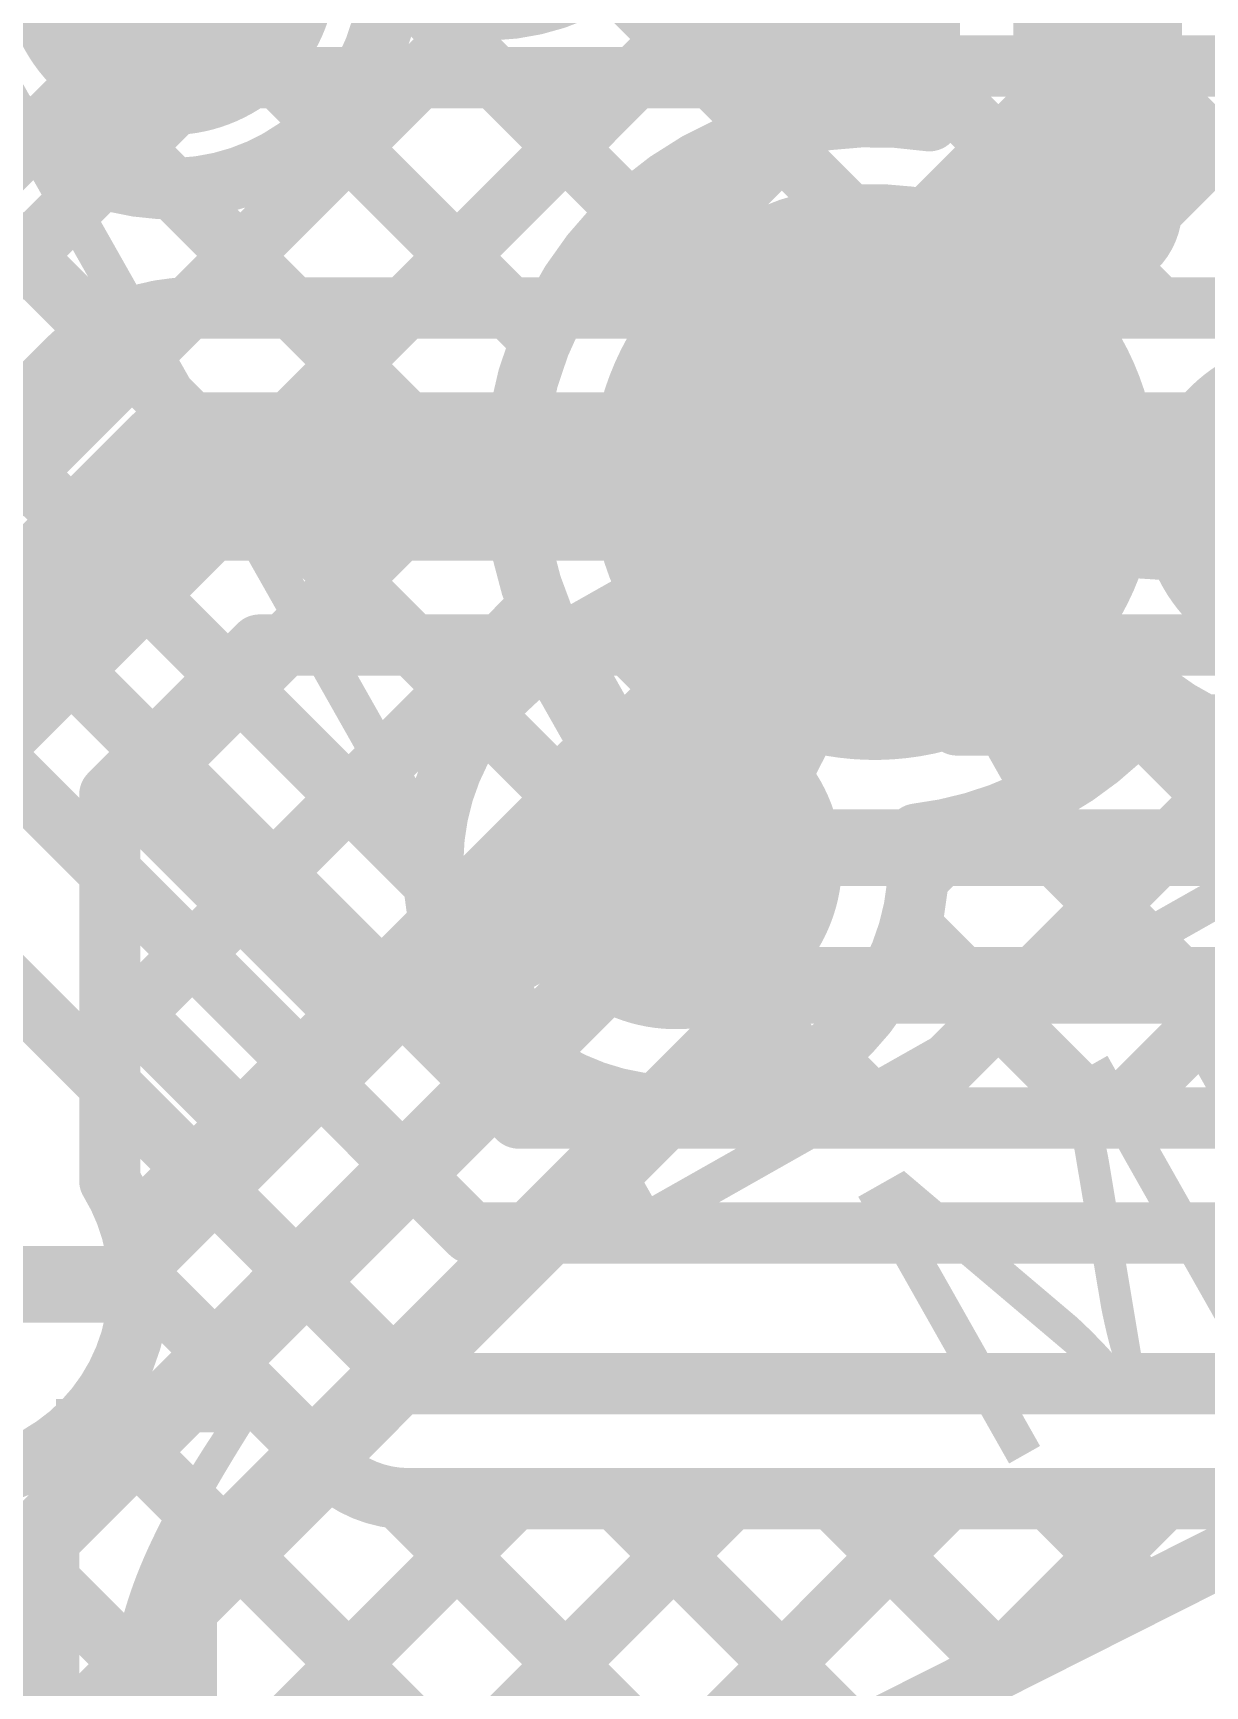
# Model space of a CAD drawing. Header units: millimetres. Extents: x -0.57 to 2.98, y -0.65 to 2.86.
# Drawn here: x 1.846 to 1.999, y -0.3574 to -0.1417 of the extents above; entities that cross this region are included whole.
import ezdxf

# ---------------------------------------------------------------- set-up
doc = ezdxf.new("R2010")
doc.units = ezdxf.units.MM
doc.header["$MEASUREMENT"] = 0
for name, color, linetype in [('BottomLayer', 5, 'Continuous'), ('BottomSolder', 6, 'Continuous'), ('Mechanical2', 216, 'Continuous'), ('PadHoleLayer', 156, 'Continuous'), ('TopLayer', 1, 'Continuous'), ('TopOverlay', 2, 'Continuous'), ('TopPaste', 8, 'Continuous'), ('TopSolder', 216, 'Continuous')]:
    doc.layers.add(name, color=color, linetype=linetype)
doc.styles.add('Arial', font='', dxfattribs={"height": 0.2})
doc.styles.get('Arial').set_extended_font_data('Arial')

# ---------------------------------------------------------------- blocks, each defined once
blk = doc.blocks.new('SPH8878LR5H_1_73')
at = {"layer": 'BottomSolder'}
h = blk.add_hatch(color=6, dxfattribs=at)
edge = h.paths.add_edge_path()
edge.add_arc((0, -0.04043), 0.004, 0, 360)
at = {"layer": 'PadHoleLayer'}
h = blk.add_hatch(color=156, dxfattribs=at)
edge = h.paths.add_edge_path()
edge.add_arc((0, -0.04043), 0.02018, 0, 360)
at = {"layer": 'TopLayer'}
for points in [[(-0.04567, 0.04992), (-0.0187, 0.04992), (-0.0187, 0.03095), (-0.04567, 0.03095)], [(0.0187, 0.04992), (0.04567, 0.04992), (0.04567, 0.03095), (0.0187, 0.03095)], [(-0.04567, 0.01913), (-0.0187, 0.01913), (-0.0187, -0.00146), (-0.04567, -0.00146)], [(0.0187, 0.01913), (0.04567, 0.01913), (0.04567, -0.00146), (0.0187, -0.00146)]]:
    blk.add_hatch(color=1, dxfattribs=at).paths.add_polyline_path(points)
h = blk.add_hatch(color=1, dxfattribs=at)
edge = h.paths.add_edge_path()
edge.add_arc((0, 0.02464), 0.00787, 0, 360)
h = blk.add_hatch(color=1, dxfattribs=at)
edge = h.paths.add_edge_path()
edge.add_arc((0, -0.04043), 0.03199, 0, 360)
at = {"layer": 'TopPaste'}
for points in [[(-0.04567, 0.04992), (-0.0187, 0.04992), (-0.0187, 0.03095), (-0.04567, 0.03095)], [(0.0187, 0.04992), (0.04567, 0.04992), (0.04567, 0.03095), (0.0187, 0.03095)], [(-0.04567, 0.01913), (-0.0187, 0.01913), (-0.0187, -0.00146), (-0.04567, -0.00146)], [(0.0187, 0.01913), (0.04567, 0.01913), (0.04567, -0.00146), (0.0187, -0.00146)]]:
    blk.add_hatch(color=8, dxfattribs=at).paths.add_polyline_path(points)
h = blk.add_hatch(color=8, dxfattribs=at)
edge = h.paths.add_edge_path()
edge.add_arc((0, 0.02464), 0.00787, 0, 360)
at = {"layer": 'TopSolder'}
for points in [[(-0.04967, 0.05392), (-0.0147, 0.05392), (-0.0147, 0.02695), (-0.04967, 0.02695)], [(0.0147, 0.05392), (0.04967, 0.05392), (0.04967, 0.02695), (0.0147, 0.02695)], [(-0.04967, 0.02313), (-0.0147, 0.02313), (-0.0147, -0.00546), (-0.04967, -0.00546)], [(0.0147, 0.02313), (0.04967, 0.02313), (0.04967, -0.00546), (0.0147, -0.00546)]]:
    blk.add_hatch(color=216, dxfattribs=at).paths.add_polyline_path(points)
h = blk.add_hatch(color=216, dxfattribs=at)
edge = h.paths.add_edge_path()
edge.add_arc((0, 0.02464), 0.01187, 0, 360)
h = blk.add_hatch(color=216, dxfattribs=at)
edge = h.paths.add_edge_path()
edge.add_arc((0, -0.04043), 0.03599, 0, 360)
at = {"layer": 'TopOverlay', "const_width": 0.005}
for points in [[(-0.054, 0.058), (0.054, 0.058)], [(-0.054, 0.058), (-0.054, -0.084)], [(0.054, 0.058), (0.054, -0.084)], [(-0.065, 0.046), (-0.065, 0.036)], [(-0.065, 0.046), (-0.06, 0.041)], [(-0.065, 0.036), (-0.06, 0.041)], [(-0.054, -0.084), (0.054, -0.084)]]:
    blk.add_lwpolyline(points, dxfattribs=at)
at = {"layer": 'TopOverlay', "const_width": 0.0025}
for points in [[(-0.05525, 0.058, 1), (-0.05275, 0.058, 1)], [(-0.05525, 0.058, 1), (-0.05275, 0.058, 1)], [(0.05275, 0.058, 1), (0.05525, 0.058, 1)], [(0.05275, 0.058, 1), (0.05525, 0.058, 1)], [(-0.06625, 0.046, 1), (-0.06375, 0.046, 1)], [(-0.06625, 0.046, 1), (-0.06375, 0.046, 1)], [(-0.06125, 0.041, 1), (-0.05875, 0.041, 1)], [(-0.06125, 0.041, 1), (-0.05875, 0.041, 1)], [(-0.06625, 0.036, 1), (-0.06375, 0.036, 1)], [(-0.06625, 0.036, 1), (-0.06375, 0.036, 1)], [(-0.05525, -0.084, 1), (-0.05275, -0.084, 1)], [(-0.05525, -0.084, 1), (-0.05275, -0.084, 1)], [(0.05275, -0.084, 1), (0.05525, -0.084, 1)], [(0.05275, -0.084, 1), (0.05525, -0.084, 1)]]:
    blk.add_lwpolyline(points, format="xyb", close=True, dxfattribs=at)
blk = doc.blocks.new('SPM0687LR5H_1_232')
at = {"layer": 'BottomSolder'}
h = blk.add_hatch(color=6, dxfattribs=at)
edge = h.paths.add_edge_path()
edge.add_arc((0, -0.03594), 0.004, 0, 360)
at = {"layer": 'PadHoleLayer'}
h = blk.add_hatch(color=156, dxfattribs=at)
edge = h.paths.add_edge_path()
edge.add_arc((0, -0.03594), 0.02018, 0, 360)
at = {"layer": 'TopLayer'}
h = blk.add_hatch(color=1, dxfattribs=at)
edge = h.paths.add_edge_path()
edge.add_arc((-0.0474, 0.06705), 0.01772, 0, 360)
h = blk.add_hatch(color=1, dxfattribs=at)
edge = h.paths.add_edge_path()
edge.add_arc((0, -0.03594), 0.03299, 0, 360)
h = blk.add_hatch(color=1, dxfattribs=at)
edge = h.paths.add_edge_path()
edge.add_arc((-0.0474, -0.06705), 0.01772, 0, 360)
h = blk.add_hatch(color=1, dxfattribs=at)
edge = h.paths.add_edge_path()
edge.add_arc((0.0474, -0.06705), 0.01772, 0, 360)
at = {"layer": 'TopPaste'}
h = blk.add_hatch(color=8, dxfattribs=at)
edge = h.paths.add_edge_path()
edge.add_arc((-0.0474, 0.06705), 0.01772, 0, 360)
h = blk.add_hatch(color=8, dxfattribs=at)
edge = h.paths.add_edge_path()
edge.add_arc((-0.0474, -0.06705), 0.01772, 0, 360)
h = blk.add_hatch(color=8, dxfattribs=at)
edge = h.paths.add_edge_path()
edge.add_arc((0.0474, -0.06705), 0.01772, 0, 360)
at = {"layer": 'TopSolder'}
h = blk.add_hatch(color=216, dxfattribs=at)
edge = h.paths.add_edge_path()
edge.add_arc((-0.0474, 0.06705), 0.02172, 0, 360)
h = blk.add_hatch(color=216, dxfattribs=at)
edge = h.paths.add_edge_path()
edge.add_arc((0, -0.03594), 0.03699, 0, 360)
h = blk.add_hatch(color=216, dxfattribs=at)
edge = h.paths.add_edge_path()
edge.add_arc((-0.0474, -0.06705), 0.02172, 0, 360)
h = blk.add_hatch(color=216, dxfattribs=at)
edge = h.paths.add_edge_path()
edge.add_arc((0.0474, -0.06705), 0.02172, 0, 360)
at = {"layer": 'TopOverlay', "const_width": 0.005}
for points in [[(-0.07402, 0.09591), (-0.07402, -0.10591)], [(-0.07402, -0.10591), (0.07402, -0.10591)]]:
    blk.add_lwpolyline(points, dxfattribs=at)
at = {"layer": 'TopOverlay', "const_width": 0.0025}
blk.add_lwpolyline([(-0.07527, -0.10591, 1), (-0.07277, -0.10591, 1)], format="xyb", close=True, dxfattribs=at)
blk.add_lwpolyline([(-0.07527, -0.10591, 1), (-0.07277, -0.10591, 1)], format="xyb", close=True, dxfattribs=at)

msp = doc.modelspace()

# ---------------------------------------------------------------- linework, layer by layer
at = {"layer": 'BottomLayer'}
for points, const_width in [([(1.794, -0.174), (1.844, -0.124)], 0.025), ([(1.92279, -0.17757), (1.95436, -0.146)], 0.008), ([(1.95074, -0.146), (1.974, -0.146)], 0.008), ([(1.95074, -0.146), (1.974, -0.146)], 0.008), ([(1.96141, -0.146), (1.99299, -0.17757)], 0.008), ([(1.96258, -0.16607), (1.98265, -0.146)], 0.008), ([(1.974, -0.146), (2.034, -0.146)], 0.008), ([(1.98075, -0.17618), (2.01093, -0.146)], 0.008), ([(1.9897, -0.146), (2.02127, -0.17757)], 0.008), ([(1.8175, -0.18373), (1.85373, -0.1475)], 0.008), ([(1.8175, -0.19801), (1.86801, -0.1475)], 0.008), ([(1.85373, -0.1475), (1.942, -0.1475)], 0.008), ([(1.86622, -0.17757), (1.8963, -0.1475)], 0.008), ([(1.87806, -0.1475), (1.90813, -0.17757)], 0.008), ([(1.89451, -0.17757), (1.92458, -0.1475)], 0.008), ([(1.90634, -0.1475), (1.93299, -0.17415)], 0.008), ([(1.93463, -0.1475), (1.95267, -0.16554)], 0.008), ([(1.85176, -0.14948), (1.87985, -0.17757)], 0.008), ([(1.83761, -0.16362), (1.85485, -0.18086)], 0.008), ([(1.94097, -0.17331), (1.95583, -0.19957)], 0.01), ([(1.86643, -0.17757), (1.92967, -0.17757)], 0.008), ([(1.98198, -0.17757), (2.03731, -0.17757)], 0.008), ([(1.81848, -0.2164), (1.85083, -0.18406)], 0.008), ([(1.95583, -0.19957), (1.98209, -0.18471)], 0.01), ([(1.834, -0.232), (1.86643, -0.19957)], 0.022), ([(1.86643, -0.19957), (1.95583, -0.19957)], 0.022), ([(1.95583, -0.19957), (2.04643, -0.19957)], 0.022), ([(1.92956, -0.21443), (1.95583, -0.19957)], 0.01), ([(1.95583, -0.19957), (1.97069, -0.22584)], 0.01), ([(1.856, -0.24111), (1.87554, -0.22157)], 0.008), ([(1.856, -0.24436), (1.87879, -0.22157)], 0.008), ([(1.856, -0.27265), (1.90707, -0.22157)], 0.008), ([(1.87554, -0.22157), (1.92967, -0.22157)], 0.008), ([(1.89557, -0.22157), (1.91818, -0.24419)], 0.008), ([(1.92385, -0.22157), (1.93448, -0.2322)], 0.008), ([(1.9815, -0.232), (1.99193, -0.22157)], 0.008), ([(1.98198, -0.22157), (2.04643, -0.22157)], 0.008), ([(1.98126, -0.22241), (1.99085, -0.232)], 0.008), ([(1.85886, -0.29807), (1.93244, -0.22449)], 0.008), ([(1.87141, -0.2257), (1.90404, -0.25833)], 0.008), ([(1.937, -0.232), (1.94503, -0.232)], 0.008), ([(1.96663, -0.232), (2.15635, -0.232)], 0.008), ([(1.85971, -0.30267), (1.92567, -0.2367)], 0.008), ([(1.856, -0.2915), (1.856, -0.24111)], 0.008), ([(1.85727, -0.23984), (1.8899, -0.27247)], 0.008), ([(1.847, -0.338), (1.937, -0.248)], 0.01), ([(1.937, -0.248), (2.16646, -0.248)], 0.01), ([(1.865, -0.34546), (1.94446, -0.266)], 0.01), ([(1.94446, -0.266), (2.16646, -0.266)], 0.01), ([(1.856, -0.26686), (1.87576, -0.28662)], 0.008), ([(1.834, -0.305), (1.85581, -0.305)], 0.01), ([(1.847, -0.447), (1.847, -0.338)], 0.01), ([(1.865, -0.45446), (1.865, -0.34546)], 0.01)]:
    msp.add_lwpolyline(points, dxfattribs=dict(at, const_width=const_width))
at = {"layer": 'BottomLayer', "const_width": 0.008}
for points in [[(1.95026, -0.146, -0.090048), (1.942, -0.1475)], [(1.939, -0.16983, -0.361163), (1.98198, -0.17757)], [(1.939, -0.16983, -0.361163), (1.98198, -0.17757)], [(1.92967, -0.17757, -0.089386), (1.939, -0.16983)], [(1.92967, -0.17757, -0.089386), (1.939, -0.16983)], [(1.85083, -0.18406, -0.199566), (1.86643, -0.17757)], [(1.85087, -0.18402, -0.198912), (1.86643, -0.17757)], [(1.94503, -0.232, -0.138378), (1.92967, -0.22157)], [(1.94503, -0.232, -0.138378), (1.92967, -0.22157)], [(1.98198, -0.22157, -0.089386), (1.97266, -0.22932)], [(1.98198, -0.22157, -0.089386), (1.97266, -0.22932)], [(1.97266, -0.22932, -0.048394), (1.96663, -0.232)], [(1.97266, -0.22932, -0.048394), (1.96663, -0.232)], [(1.92567, -0.2367, -0.199231), (1.937, -0.232)], [(1.92569, -0.23669, -0.198912), (1.937, -0.232)], [(1.856, -0.2915, -0.115467), (1.85971, -0.30267)]]:
    msp.add_lwpolyline(points, format="xyb", dxfattribs=at)
at = {"layer": 'BottomLayer'}
for points, const_width in [([(1.94826, -0.146, 1), (1.95226, -0.146, 1)], 0.004), ([(1.94874, -0.146, 1), (1.95274, -0.146, 1)], 0.004), ([(1.94874, -0.146, 1), (1.95274, -0.146, 1)], 0.004), ([(1.95236, -0.146, 1), (1.95636, -0.146, 1)], 0.004), ([(1.95941, -0.146, 1), (1.96341, -0.146, 1)], 0.004), ([(1.972, -0.146, 1), (1.976, -0.146, 1)], 0.004), ([(1.972, -0.146, 1), (1.976, -0.146, 1)], 0.004), ([(1.972, -0.146, 1), (1.976, -0.146, 1)], 0.004), ([(1.98065, -0.146, 1), (1.98465, -0.146, 1)], 0.004), ([(1.9877, -0.146, 1), (1.9917, -0.146, 1)], 0.004), ([(1.85173, -0.1475, 1), (1.85573, -0.1475, 1)], 0.004), ([(1.85173, -0.1475, 1), (1.85573, -0.1475, 1)], 0.004), ([(1.86601, -0.1475, 1), (1.87001, -0.1475, 1)], 0.004), ([(1.87606, -0.1475, 1), (1.88006, -0.1475, 1)], 0.004), ([(1.8943, -0.1475, 1), (1.8983, -0.1475, 1)], 0.004), ([(1.90434, -0.1475, 1), (1.90834, -0.1475, 1)], 0.004), ([(1.92258, -0.1475, 1), (1.92658, -0.1475, 1)], 0.004), ([(1.93263, -0.1475, 1), (1.93663, -0.1475, 1)], 0.004), ([(1.94, -0.1475, 1), (1.944, -0.1475, 1)], 0.004), ([(1.94, -0.1475, 1), (1.944, -0.1475, 1)], 0.004), ([(1.84976, -0.14948, 1), (1.85376, -0.14948, 1)], 0.004), ([(1.95067, -0.16554, 1), (1.95467, -0.16554, 1)], 0.004), ([(1.96058, -0.16607, 1), (1.96458, -0.16607, 1)], 0.004), ([(1.937, -0.16983, 1), (1.941, -0.16983, 1)], 0.004), ([(1.937, -0.16983, 1), (1.941, -0.16983, 1)], 0.004), ([(1.937, -0.16983, 1), (1.941, -0.16983, 1)], 0.004), ([(1.937, -0.16983, 1), (1.941, -0.16983, 1)], 0.004), ([(1.93099, -0.17415, 1), (1.93499, -0.17415, 1)], 0.004), ([(1.93847, -0.17331, 1), (1.94347, -0.17331, 1)], 0.005), ([(1.97875, -0.17618, 1), (1.98275, -0.17618, 1)], 0.004), ([(1.86422, -0.17757, 1), (1.86822, -0.17757, 1)], 0.004), ([(1.86443, -0.17757, 1), (1.86843, -0.17757, 1)], 0.004), ([(1.86443, -0.17757, 1), (1.86843, -0.17757, 1)], 0.004), ([(1.86443, -0.17757, 1), (1.86843, -0.17757, 1)], 0.004), ([(1.87785, -0.17757, 1), (1.88185, -0.17757, 1)], 0.004), ([(1.89251, -0.17757, 1), (1.89651, -0.17757, 1)], 0.004), ([(1.90613, -0.17757, 1), (1.91013, -0.17757, 1)], 0.004), ([(1.92079, -0.17757, 1), (1.92479, -0.17757, 1)], 0.004), ([(1.92767, -0.17757, 1), (1.93167, -0.17757, 1)], 0.004), ([(1.92767, -0.17757, 1), (1.93167, -0.17757, 1)], 0.004), ([(1.92767, -0.17757, 1), (1.93167, -0.17757, 1)], 0.004), ([(1.97998, -0.17757, 1), (1.98398, -0.17757, 1)], 0.004), ([(1.97998, -0.17757, 1), (1.98398, -0.17757, 1)], 0.004), ([(1.97998, -0.17757, 1), (1.98398, -0.17757, 1)], 0.004), ([(1.99099, -0.17757, 1), (1.99499, -0.17757, 1)], 0.004), ([(1.85285, -0.18086, 1), (1.85685, -0.18086, 1)], 0.004), ([(1.84883, -0.18406, 1), (1.85283, -0.18406, 1)], 0.004), ([(1.84883, -0.18406, 1), (1.85283, -0.18406, 1)], 0.004), ([(1.84887, -0.18402, 1), (1.85287, -0.18402, 1)], 0.004), ([(1.97959, -0.18471, 1), (1.98459, -0.18471, 1)], 0.005), ([(1.86093, -0.19957, 1), (1.87193, -0.19957, 1)], 0.011), ([(1.86093, -0.19957, 1), (1.87193, -0.19957, 1)], 0.011), ([(1.95033, -0.19957, 1), (1.96133, -0.19957, 1)], 0.011), ([(1.95033, -0.19957, 1), (1.96133, -0.19957, 1)], 0.011), ([(1.95333, -0.19957, 1), (1.95833, -0.19957, 1)], 0.005), ([(1.95333, -0.19957, 1), (1.95833, -0.19957, 1)], 0.005), ([(1.95333, -0.19957, 1), (1.95833, -0.19957, 1)], 0.005), ([(1.95333, -0.19957, 1), (1.95833, -0.19957, 1)], 0.005), ([(1.92706, -0.21443, 1), (1.93206, -0.21443, 1)], 0.005), ([(1.87354, -0.22157, 1), (1.87754, -0.22157, 1)], 0.004), ([(1.87354, -0.22157, 1), (1.87754, -0.22157, 1)], 0.004), ([(1.87679, -0.22157, 1), (1.88079, -0.22157, 1)], 0.004), ([(1.89357, -0.22157, 1), (1.89757, -0.22157, 1)], 0.004), ([(1.90507, -0.22157, 1), (1.90907, -0.22157, 1)], 0.004), ([(1.92185, -0.22157, 1), (1.92585, -0.22157, 1)], 0.004), ([(1.92767, -0.22157, 1), (1.93167, -0.22157, 1)], 0.004), ([(1.92767, -0.22157, 1), (1.93167, -0.22157, 1)], 0.004), ([(1.92767, -0.22157, 1), (1.93167, -0.22157, 1)], 0.004), ([(1.97998, -0.22157, 1), (1.98398, -0.22157, 1)], 0.004), ([(1.97998, -0.22157, 1), (1.98398, -0.22157, 1)], 0.004), ([(1.97998, -0.22157, 1), (1.98398, -0.22157, 1)], 0.004), ([(1.98993, -0.22157, 1), (1.99393, -0.22157, 1)], 0.004), ([(1.97926, -0.22241, 1), (1.98326, -0.22241, 1)], 0.004), ([(1.86941, -0.2257, 1), (1.87341, -0.2257, 1)], 0.004), ([(1.93044, -0.22449, 1), (1.93444, -0.22449, 1)], 0.004), ([(1.96819, -0.22584, 1), (1.97319, -0.22584, 1)], 0.005), ([(1.97066, -0.22932, 1), (1.97466, -0.22932, 1)], 0.004), ([(1.97066, -0.22932, 1), (1.97466, -0.22932, 1)], 0.004), ([(1.97066, -0.22932, 1), (1.97466, -0.22932, 1)], 0.004), ([(1.97066, -0.22932, 1), (1.97466, -0.22932, 1)], 0.004), ([(1.93248, -0.2322, 1), (1.93648, -0.2322, 1)], 0.004), ([(1.935, -0.232, 1), (1.939, -0.232, 1)], 0.004), ([(1.935, -0.232, 1), (1.939, -0.232, 1)], 0.004), ([(1.935, -0.232, 1), (1.939, -0.232, 1)], 0.004), ([(1.94303, -0.232, 1), (1.94703, -0.232, 1)], 0.004), ([(1.94303, -0.232, 1), (1.94703, -0.232, 1)], 0.004), ([(1.94303, -0.232, 1), (1.94703, -0.232, 1)], 0.004), ([(1.96463, -0.232, 1), (1.96863, -0.232, 1)], 0.004), ([(1.96463, -0.232, 1), (1.96863, -0.232, 1)], 0.004), ([(1.96463, -0.232, 1), (1.96863, -0.232, 1)], 0.004), ([(1.9795, -0.232, 1), (1.9835, -0.232, 1)], 0.004), ([(1.98885, -0.232, 1), (1.99285, -0.232, 1)], 0.004), ([(1.92367, -0.2367, 1), (1.92767, -0.2367, 1)], 0.004), ([(1.92367, -0.2367, 1), (1.92767, -0.2367, 1)], 0.004), ([(1.92369, -0.23669, 1), (1.92769, -0.23669, 1)], 0.004), ([(1.854, -0.24111, 1), (1.858, -0.24111, 1)], 0.004), ([(1.854, -0.24111, 1), (1.858, -0.24111, 1)], 0.004), ([(1.85527, -0.23984, 1), (1.85927, -0.23984, 1)], 0.004), ([(1.854, -0.24436, 1), (1.858, -0.24436, 1)], 0.004), ([(1.91618, -0.24419, 1), (1.92018, -0.24419, 1)], 0.004), ([(1.9345, -0.248, 1), (1.9395, -0.248, 1)], 0.005), ([(1.9345, -0.248, 1), (1.9395, -0.248, 1)], 0.005), ([(1.90204, -0.25833, 1), (1.90604, -0.25833, 1)], 0.004), ([(1.94196, -0.266, 1), (1.94696, -0.266, 1)], 0.005), ([(1.94196, -0.266, 1), (1.94696, -0.266, 1)], 0.005), ([(1.854, -0.26686, 1), (1.858, -0.26686, 1)], 0.004), ([(1.854, -0.27265, 1), (1.858, -0.27265, 1)], 0.004), ([(1.8879, -0.27247, 1), (1.8919, -0.27247, 1)], 0.004), ([(1.87376, -0.28662, 1), (1.87776, -0.28662, 1)], 0.004), ([(1.854, -0.2915, 1), (1.858, -0.2915, 1)], 0.004), ([(1.854, -0.2915, 1), (1.858, -0.2915, 1)], 0.004), ([(1.85686, -0.29807, 1), (1.86086, -0.29807, 1)], 0.004), ([(1.85771, -0.30267, 1), (1.86171, -0.30267, 1)], 0.004), ([(1.85771, -0.30267, 1), (1.86171, -0.30267, 1)], 0.004), ([(1.85331, -0.305, 1), (1.85831, -0.305, 1)], 0.005), ([(1.8445, -0.338, 1), (1.8495, -0.338, 1)], 0.005), ([(1.8445, -0.338, 1), (1.8495, -0.338, 1)], 0.005), ([(1.8625, -0.34546, 1), (1.8675, -0.34546, 1)], 0.005), ([(1.8625, -0.34546, 1), (1.8675, -0.34546, 1)], 0.005)]:
    msp.add_lwpolyline(points, format="xyb", close=True, dxfattribs=dict(at, const_width=const_width))
at = {"layer": 'Mechanical2', "const_width": 0.01}
msp.add_lwpolyline([(1.75783, 2.80917, -6.230382), (0.64896, 2.81029)], format="xyb", dxfattribs=at)
at = {"layer": 'TopLayer'}
for points, const_width in [([(1.67705, -0.051), (1.90937, -0.28331)], 0.008), ([(1.69671, -0.051), (1.89828, -0.25257)], 0.008), ([(1.72499, -0.051), (1.9047, -0.23071)], 0.008), ([(1.66084, -0.056), (1.90315, -0.29831)], 0.008), ([(1.985, -0.16469), (1.985, -0.066)], 0.022), ([(1.65268, -0.07569), (1.895, -0.318)], 0.008), ([(1.92099, -0.13386), (1.94184, -0.15471)], 0.008), ([(1.963, -0.15313), (1.963, -0.13524)], 0.008), ([(1.89602, -0.13717), (1.92392, -0.16507)], 0.008), ([(1.94693, -0.15343), (1.963, -0.13736)], 0.008), ([(1.83492, -0.20887), (1.90514, -0.13865)], 0.008), ([(1.84907, -0.22301), (1.93357, -0.13851)], 0.008), ([(1.95581, -0.1404), (1.963, -0.14759)], 0.008), ([(1.88415, -0.15359), (1.91234, -0.18178)], 0.008), ([(1.96734, -0.18235), (1.985, -0.16469)], 0.022), ([(1.82078, -0.19473), (1.85494, -0.16057)], 0.008), ([(1.93466, -0.16215), (1.95583, -0.19957)], 0.01), ([(1.86427, -0.16199), (1.90946, -0.20718)], 0.008), ([(1.96734, -0.19349), (1.96734, -0.18235)], 0.022), ([(1.96734, -0.19349), (1.97343, -0.19957)], 0.022), ([(1.86321, -0.23716), (1.90969, -0.19068)], 0.008), ([(1.92989, -0.24999), (1.95583, -0.19957)], 0.022), ([(1.95583, -0.19957), (1.97343, -0.19957)], 0.022), ([(1.97335, -0.20073), (2.0124, -0.2033)], 0.022), ([(1.98675, -0.28331), (2.07782, -0.19224)], 0.008), ([(1.91841, -0.22074), (1.95583, -0.19957)], 0.01), ([(1.95583, -0.19957), (1.977, -0.23699)], 0.01), ([(1.87735, -0.2513), (1.91203, -0.21661)], 0.008), ([(1.91624, -0.22586), (1.92989, -0.24999)], 0.01), ([(1.99033, -0.23148), (2.04216, -0.28331)], 0.008), ([(1.95847, -0.28331), (2.0072, -0.23459)], 0.008), ([(1.97363, -0.24306), (2.01388, -0.28331)], 0.008), ([(1.96154, -0.25196), (1.96875, -0.24476)], 0.008), ([(1.90576, -0.26363), (1.92989, -0.24999)], 0.01), ([(1.92989, -0.24999), (1.94354, -0.27411)], 0.01), ([(1.89149, -0.26544), (1.89915, -0.25779)], 0.008), ([(1.96051, -0.25824), (1.98559, -0.28331)], 0.008), ([(1.90563, -0.27958), (1.91029, -0.27492)], 0.008), ([(1.94916, -0.27517), (1.95731, -0.28331)], 0.008), ([(1.90937, -0.28331), (2.04447, -0.28331)], 0.008), ([(1.90315, -0.29831), (2.05069, -0.29831)], 0.008), ([(1.834, -0.305), (1.85581, -0.305)], 0.01), ([(1.85979, -0.30401), (1.88439, -0.3286)], 0.008), ([(1.8173, -0.36792), (1.8705, -0.31471)], 0.008), ([(1.895, -0.318), (2.05884, -0.318)], 0.008), ([(1.85395, -0.32138), (1.91597, -0.3834)], 0.008), ([(1.7692, -0.4443), (1.88465, -0.32885)], 0.008), ([(1.83508, -0.33079), (1.89716, -0.39287)], 0.008), ([(1.81552, -0.42627), (1.90878, -0.333)], 0.008), ([(1.86183, -0.40824), (1.93707, -0.333)], 0.008), ([(1.883, -0.4), (2.01604, -0.333)], 0.008), ([(1.89381, -0.33295), (1.93478, -0.37392)], 0.008), ([(1.895, -0.333), (2.01604, -0.333)], 0.008), ([(1.91393, -0.38442), (1.96535, -0.333)], 0.008), ([(1.92214, -0.333), (1.95359, -0.36445)], 0.008), ([(1.95042, -0.333), (1.9724, -0.35498)], 0.008), ([(1.97091, -0.35573), (1.99364, -0.333)], 0.008), ([(1.97871, -0.333), (1.99121, -0.3455)], 0.008)]:
    msp.add_lwpolyline(points, dxfattribs=dict(at, const_width=const_width))
at = {"layer": 'TopLayer', "const_width": 0.008}
for points in [[(1.878, -0.15827, -0.825656), (1.84144, -0.11533)], [(1.963, -0.13524, -0.523527), (1.92591, -0.12973)], [(1.91925, -0.13493, -0.247578), (1.89247, -0.13572)], [(1.89247, -0.13572, -0.247578), (1.878, -0.15827)], [(1.93269, -0.15867, -0.168593), (1.963, -0.15313)], [(1.91463, -0.22218, -0.410407), (1.93269, -0.15867)], [(1.94551, -0.27759, -1), (1.91427, -0.22238)], [(1.99297, -0.22837, -0.09943), (1.97897, -0.24047)], [(2.02802, -0.23091, -0.302337), (1.99297, -0.22837)], [(1.97897, -0.24047, -0.099429), (1.96138, -0.24624)], [(1.9616, -0.24999, -0.270289), (1.94551, -0.27759)], [(1.85981, -0.305, -0.433797), (1.83229, -0.33075)], [(1.895, -0.333, -0.198912), (1.88439, -0.32861)], [(1.895, -0.333, -0.198764), (1.8844, -0.32861)]]:
    msp.add_lwpolyline(points, format="xyb", dxfattribs=at)
at = {"layer": 'TopLayer'}
for points, const_width in [([(1.90314, -0.13865, 1), (1.90714, -0.13865, 1)], 0.004), ([(1.93157, -0.13851, 1), (1.93557, -0.13851, 1)], 0.004), ([(1.95381, -0.1404, 1), (1.95781, -0.1404, 1)], 0.004), ([(1.961, -0.14759, 1), (1.965, -0.14759, 1)], 0.004), ([(1.88215, -0.15359, 1), (1.88615, -0.15359, 1)], 0.004), ([(1.93984, -0.15471, 1), (1.94384, -0.15471, 1)], 0.004), ([(1.94493, -0.15343, 1), (1.94893, -0.15343, 1)], 0.004), ([(1.961, -0.15313, 1), (1.965, -0.15313, 1)], 0.004), ([(1.961, -0.15313, 1), (1.965, -0.15313, 1)], 0.004), ([(1.876, -0.15827, 1), (1.88, -0.15827, 1)], 0.004), ([(1.876, -0.15827, 1), (1.88, -0.15827, 1)], 0.004), ([(1.93069, -0.15867, 1), (1.93469, -0.15867, 1)], 0.004), ([(1.93069, -0.15867, 1), (1.93469, -0.15867, 1)], 0.004), ([(1.9795, -0.16469, 1), (1.9905, -0.16469, 1)], 0.011), ([(1.9795, -0.16469, 1), (1.9905, -0.16469, 1)], 0.011), ([(1.85294, -0.16057, 1), (1.85694, -0.16057, 1)], 0.004), ([(1.93216, -0.16215, 1), (1.93716, -0.16215, 1)], 0.005), ([(1.86227, -0.16199, 1), (1.86627, -0.16199, 1)], 0.004), ([(1.92192, -0.16507, 1), (1.92592, -0.16507, 1)], 0.004), ([(1.96184, -0.18235, 1), (1.97284, -0.18235, 1)], 0.011), ([(1.96184, -0.18235, 1), (1.97284, -0.18235, 1)], 0.011), ([(1.91034, -0.18178, 1), (1.91434, -0.18178, 1)], 0.004), ([(1.96184, -0.19349, 1), (1.97284, -0.19349, 1)], 0.011), ([(1.96184, -0.19349, 1), (1.97284, -0.19349, 1)], 0.011), ([(1.90769, -0.19068, 1), (1.91169, -0.19068, 1)], 0.004), ([(1.95033, -0.19957, 1), (1.96133, -0.19957, 1)], 0.011), ([(1.95033, -0.19957, 1), (1.96133, -0.19957, 1)], 0.011), ([(1.96785, -0.20073, 1), (1.97885, -0.20073, 1)], 0.011), ([(1.96793, -0.19957, 1), (1.97893, -0.19957, 1)], 0.011), ([(1.96793, -0.19957, 1), (1.97893, -0.19957, 1)], 0.011), ([(1.95333, -0.19957, 1), (1.95833, -0.19957, 1)], 0.005), ([(1.95333, -0.19957, 1), (1.95833, -0.19957, 1)], 0.005), ([(1.95333, -0.19957, 1), (1.95833, -0.19957, 1)], 0.005), ([(1.90746, -0.20718, 1), (1.91146, -0.20718, 1)], 0.004), ([(1.91003, -0.21661, 1), (1.91403, -0.21661, 1)], 0.004), ([(1.91591, -0.22074, 1), (1.92091, -0.22074, 1)], 0.005), ([(1.84707, -0.22301, 1), (1.85107, -0.22301, 1)], 0.004), ([(1.91227, -0.22238, 1), (1.91627, -0.22238, 1)], 0.004), ([(1.91263, -0.22218, 1), (1.91663, -0.22218, 1)], 0.004), ([(1.91374, -0.22586, 1), (1.91874, -0.22586, 1)], 0.005), ([(1.99097, -0.22837, 1), (1.99497, -0.22837, 1)], 0.004), ([(1.99097, -0.22837, 1), (1.99497, -0.22837, 1)], 0.004), ([(1.9027, -0.23071, 1), (1.9067, -0.23071, 1)], 0.004), ([(1.98833, -0.23148, 1), (1.99233, -0.23148, 1)], 0.004), ([(1.9745, -0.23699, 1), (1.9795, -0.23699, 1)], 0.005), ([(1.86121, -0.23716, 1), (1.86521, -0.23716, 1)], 0.004), ([(1.97697, -0.24047, 1), (1.98097, -0.24047, 1)], 0.004), ([(1.97697, -0.24047, 1), (1.98097, -0.24047, 1)], 0.004), ([(1.92439, -0.24999, 1), (1.93539, -0.24999, 1)], 0.011), ([(1.97163, -0.24306, 1), (1.97563, -0.24306, 1)], 0.004), ([(1.96675, -0.24476, 1), (1.97075, -0.24476, 1)], 0.004), ([(1.95938, -0.24624, 1), (1.96338, -0.24624, 1)], 0.004), ([(1.92739, -0.24999, 1), (1.93239, -0.24999, 1)], 0.005), ([(1.92739, -0.24999, 1), (1.93239, -0.24999, 1)], 0.005), ([(1.92739, -0.24999, 1), (1.93239, -0.24999, 1)], 0.005), ([(1.87535, -0.2513, 1), (1.87935, -0.2513, 1)], 0.004), ([(1.95954, -0.25196, 1), (1.96354, -0.25196, 1)], 0.004), ([(1.9596, -0.24999, 1), (1.9636, -0.24999, 1)], 0.004), ([(1.89628, -0.25257, 1), (1.90028, -0.25257, 1)], 0.004), ([(1.89715, -0.25779, 1), (1.90115, -0.25779, 1)], 0.004), ([(1.95851, -0.25824, 1), (1.96251, -0.25824, 1)], 0.004), ([(1.90326, -0.26363, 1), (1.90826, -0.26363, 1)], 0.005), ([(1.88949, -0.26544, 1), (1.89349, -0.26544, 1)], 0.004), ([(1.94104, -0.27411, 1), (1.94604, -0.27411, 1)], 0.005), ([(1.90829, -0.27492, 1), (1.91229, -0.27492, 1)], 0.004), ([(1.94716, -0.27517, 1), (1.95116, -0.27517, 1)], 0.004), ([(1.94351, -0.27759, 1), (1.94751, -0.27759, 1)], 0.004), ([(1.94351, -0.27759, 1), (1.94751, -0.27759, 1)], 0.004), ([(1.90363, -0.27958, 1), (1.90763, -0.27958, 1)], 0.004), ([(1.90737, -0.28331, 1), (1.91137, -0.28331, 1)], 0.004), ([(1.90737, -0.28331, 1), (1.91137, -0.28331, 1)], 0.004), ([(1.95531, -0.28331, 1), (1.95931, -0.28331, 1)], 0.004), ([(1.95647, -0.28331, 1), (1.96047, -0.28331, 1)], 0.004), ([(1.98359, -0.28331, 1), (1.98759, -0.28331, 1)], 0.004), ([(1.98475, -0.28331, 1), (1.98875, -0.28331, 1)], 0.004), ([(1.90115, -0.29831, 1), (1.90515, -0.29831, 1)], 0.004), ([(1.90115, -0.29831, 1), (1.90515, -0.29831, 1)], 0.004), ([(1.85331, -0.305, 1), (1.85831, -0.305, 1)], 0.005), ([(1.85779, -0.30401, 1), (1.86179, -0.30401, 1)], 0.004), ([(1.85781, -0.305, 1), (1.86181, -0.305, 1)], 0.004), ([(1.8685, -0.31471, 1), (1.8725, -0.31471, 1)], 0.004), ([(1.893, -0.318, 1), (1.897, -0.318, 1)], 0.004), ([(1.893, -0.318, 1), (1.897, -0.318, 1)], 0.004), ([(1.85195, -0.32138, 1), (1.85595, -0.32138, 1)], 0.004), ([(1.88239, -0.3286, 1), (1.88639, -0.3286, 1)], 0.004), ([(1.88239, -0.32861, 1), (1.88639, -0.32861, 1)], 0.004), ([(1.8824, -0.32861, 1), (1.8864, -0.32861, 1)], 0.004), ([(1.88265, -0.32885, 1), (1.88665, -0.32885, 1)], 0.004), ([(1.89181, -0.33295, 1), (1.89581, -0.33295, 1)], 0.004), ([(1.893, -0.333, 1), (1.897, -0.333, 1)], 0.004), ([(1.893, -0.333, 1), (1.897, -0.333, 1)], 0.004), ([(1.893, -0.333, 1), (1.897, -0.333, 1)], 0.004), ([(1.90678, -0.333, 1), (1.91078, -0.333, 1)], 0.004), ([(1.92014, -0.333, 1), (1.92414, -0.333, 1)], 0.004), ([(1.93507, -0.333, 1), (1.93907, -0.333, 1)], 0.004), ([(1.94842, -0.333, 1), (1.95242, -0.333, 1)], 0.004), ([(1.96335, -0.333, 1), (1.96735, -0.333, 1)], 0.004), ([(1.97671, -0.333, 1), (1.98071, -0.333, 1)], 0.004), ([(1.99164, -0.333, 1), (1.99564, -0.333, 1)], 0.004), ([(1.98921, -0.3455, 1), (1.99321, -0.3455, 1)], 0.004), ([(1.9704, -0.35498, 1), (1.9744, -0.35498, 1)], 0.004), ([(1.96891, -0.35573, 1), (1.97291, -0.35573, 1)], 0.004)]:
    msp.add_lwpolyline(points, format="xyb", close=True, dxfattribs=dict(at, const_width=const_width))

# ---------------------------------------------------------------- block references
at = {"rotation": 29.5}
for name, p in [('SPH8878LR5H_1_73', (2.07609, -0.11481)), ('SPM0687LR5H_1_232', (1.93813, -0.16829))]:
    msp.add_blockref(name, p, dxfattribs=at)

# ---------------------------------------------------------------- texts
at = {"layer": 'TopOverlay', "style": 'Arial'}
msp.add_text('MK5', height=0.04, rotation=29.5, dxfattribs=at).set_placement((1.96944, -0.33066))
msp.add_text('R37', height=0.04, dxfattribs=at).set_placement((1.77468, -0.35999))

doc.saveas('drawing.dxf')
